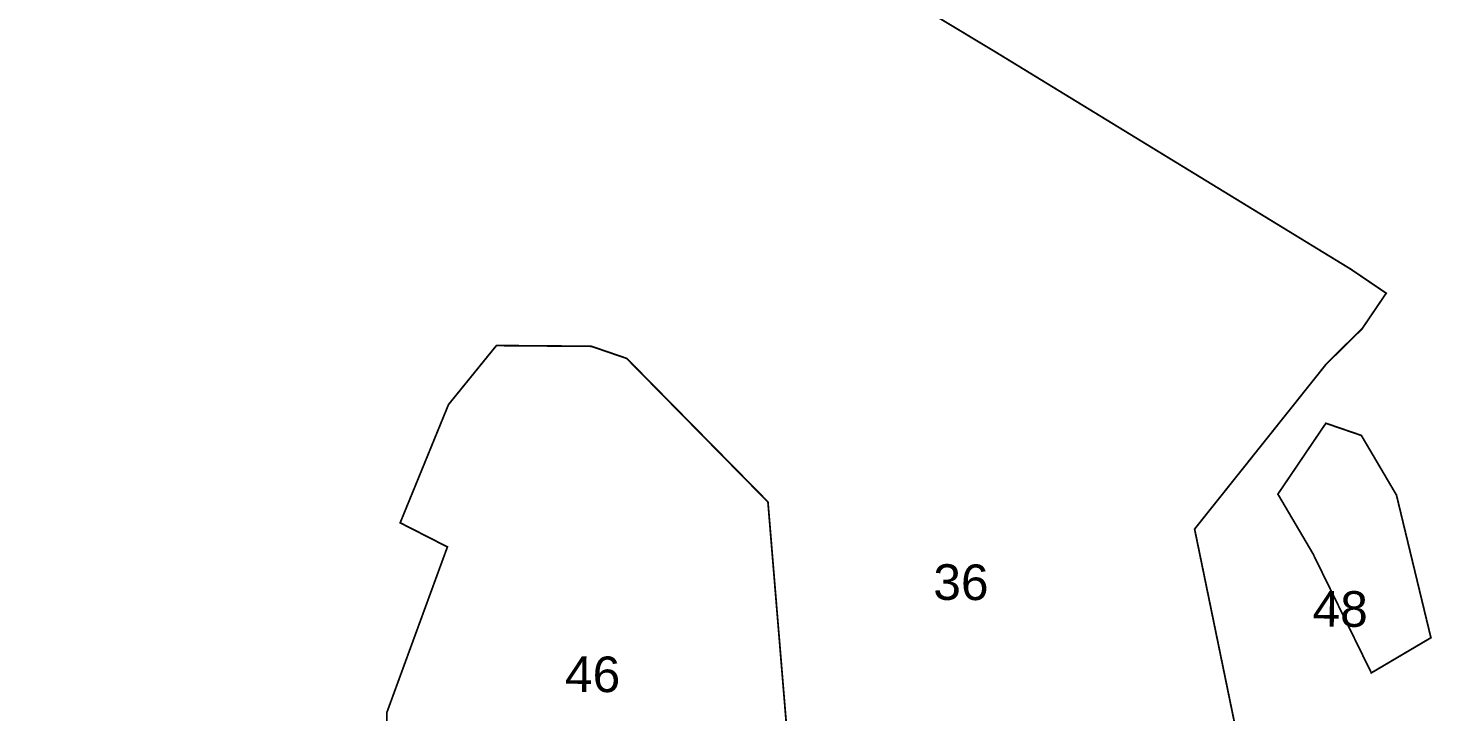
# Model space of a CAD drawing. Header units: metres. Extents: x 317370 to 326712, y 1824935 to 1838812.
# Drawn here: x 325747.3 to 326224.6, y 1828312 to 1828544.3 of the extents above; entities that cross this region are included whole.
import ezdxf

# ---------------------------------------------------------------- set-up
doc = ezdxf.new("R2010")
doc.units = ezdxf.units.M
doc.header["$MEASUREMENT"] = 0
doc.layers.add('SURVEY NO.', color=7, linetype='Continuous')
doc.layers.add('SURVEY PLOT BOUNDARY', color=35, linetype='Continuous')
doc.styles.add('PDF Arial', font='arial.ttf')

# ---------------------------------------------------------------- blocks, each defined once
blk = doc.blocks.new('81')
at = {"layer": 'SURVEY PLOT BOUNDARY', "lineweight": 18, "const_width": 0.605}
for points in [[(326167.19, 1828261.08), (326143.89, 1828374.15), (326188.67, 1828430.24), (326200.86, 1828442.24), (326209.02, 1828454.27), (326196.99, 1828462.43), (326076.64, 1828535.95), (325900.11, 1828642.16)], [(326006.21, 1828294.6), (325998.85, 1828383.36), (325950.86, 1828432.11), (325938.8, 1828436.24), (325906.55, 1828436.49), (325890.27, 1828416.46), (325873.83, 1828376.28), (325889.89, 1828368.09), (325869.29, 1828311.81), (325869.23, 1828303.74)], [(325538.45, 1828274.09), (325506.9, 1828363.04), (325498.94, 1828375.2), (325515.15, 1828387.16), (325628.71, 1828474.97), (325648.87, 1828474.81), (325653.02, 1828490.9), (325693.62, 1828526.87), (325681.72, 1828551.15), (325799.15, 1828618.76), (325859.83, 1828646.51), (325867.99, 1828658.54), (325884.05, 1828650.35), (325900.11, 1828642.16), (326076.64, 1828535.95), (326196.99, 1828462.43), (326209.02, 1828454.27), (326200.86, 1828442.24), (326188.67, 1828430.24), (326143.89, 1828374.15), (326167.19, 1828261.08)]]:
    blk.add_lwpolyline(points, dxfattribs=at)
for points in [[(326006.21, 1828294.6), (326001.96, 1828266.41), (325985.9, 1828274.6), (325977.74, 1828262.57), (325965.71, 1828270.73), (325933.56, 1828283.08), (325905.38, 1828287.33), (325885.22, 1828287.49), (325873.13, 1828287.59), (325869.23, 1828303.74), (325869.29, 1828311.81), (325889.89, 1828368.09), (325873.83, 1828376.28), (325890.27, 1828416.46), (325906.55, 1828436.49), (325938.8, 1828436.24), (325950.86, 1828432.11), (325998.85, 1828383.36)], [(326172.2, 1828386.02), (326188.51, 1828410.09), (326200.57, 1828405.96), (326212.51, 1828385.71), (326224.22, 1828337.23), (326203.97, 1828325.3), (326184.13, 1828365.77)], [(326172.2, 1828386.02), (326184.13, 1828365.77), (326203.97, 1828325.3), (326224.22, 1828337.23), (326212.51, 1828385.71), (326200.57, 1828405.96), (326188.51, 1828410.09)]]:
    blk.add_lwpolyline(points, close=True, dxfattribs=at)
at = {"layer": 'SURVEY NO.', "char_height": 12.094, "attachment_point": 7, "rotation": 359.5492, "style": 'PDF Arial'}
for s, insert in [('36', (326055.02, 1828349.97)), ('48', (326183.94, 1828340.89)), ('46', (325929.81, 1828318.7))]:
    blk.add_mtext(s, dxfattribs=dict(at, insert=insert))

msp = doc.modelspace()

# ---------------------------------------------------------------- block references
msp.add_blockref('81', (0, 0))

doc.saveas('drawing.dxf')
